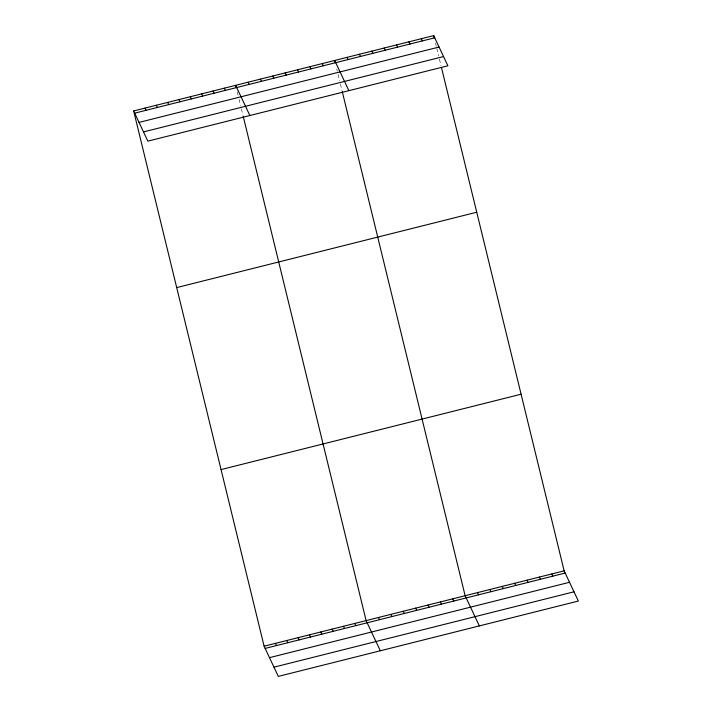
<?xml version="1.0" encoding="UTF-8"?>
<svg xmlns="http://www.w3.org/2000/svg" width="712" height="712" viewBox="0 0 712 712"><rect width="100%" height="100%" fill="white"/><g stroke="black" fill="none" stroke-linecap="round" stroke-linejoin="round"><path stroke-width="0.53" stroke-dasharray="3.56 2.67" d="M435.513 43.094L436.296 46.307M436.821 48.443L438.645 55.937M439.429 59.149L440.995 65.575M336.758 69.028L337.283 71.173M338.067 74.386L339.633 80.812M340.416 84.016L341.983 90.442M237.23 91.759L238.271 96.04M239.054 99.253L240.62 105.679M241.404 108.891L242.97 115.308"/><path stroke-width="1.07" d="M133.651 110.956L433.688 35.6L447.892 65.789L147.856 141.145L133.651 110.956L264.108 646.211L278.312 676.4L578.349 601.044L564.144 570.855L441.511 67.711M134.684 113.164L434.729 37.807M139.027 122.402L439.073 47.037M143.504 131.916L443.549 56.551M176.701 287.595L476.737 212.229M221.058 469.582L521.095 394.217M264.108 646.211L564.144 570.855M265.149 648.418L565.186 573.062M269.492 657.648L569.529 582.291M273.969 667.162L574.006 591.806M421.308 38.706L422.35 40.913M408.937 41.821L409.97 44.019M396.557 44.927L397.599 47.134M384.177 48.033L385.219 50.241M371.806 51.139L372.839 53.347M359.427 54.254L360.468 56.453M347.047 57.361L348.088 59.568M348.88 90.655L334.676 60.467L335.192 62.611M322.296 63.573L323.337 65.78M551.773 573.961L552.806 576.168M309.925 66.688L310.957 68.895M539.393 577.067L540.435 579.274M297.545 69.794L298.586 72.001M527.014 580.182L528.055 582.38M285.165 72.9L286.206 75.107M514.643 583.288L515.675 585.495M272.794 76.015L273.826 78.213M502.263 586.394L503.304 588.601M260.414 79.121L261.455 81.328M489.883 589.5L490.924 591.708M248.034 82.227L249.075 84.434M477.512 592.615L478.544 594.814M249.868 115.522L235.663 85.333L236.179 87.478M479.336 625.91L465.132 595.721L342.241 91.51M224.325 88.181L225.366 90.388M452.761 598.828L453.793 601.035M212.995 91.029L214.027 93.236M201.656 93.877L202.697 96.084M440.381 601.943L441.422 604.141M190.318 96.725L191.359 98.932M428.001 605.049L429.042 607.256M178.988 99.573L180.02 101.78M415.63 608.155L416.662 610.362M167.649 102.421L168.691 104.62M403.25 611.261L404.291 613.468M156.32 105.26L157.352 107.468M390.87 614.376L391.912 616.574M144.981 108.108L146.022 110.316M378.499 617.482L379.532 619.689M380.324 650.777L366.119 620.588L243.228 116.385M354.79 623.436L355.822 625.643M343.451 626.284L344.492 628.491M332.112 629.132L333.154 631.339M320.783 631.98L321.815 634.178M309.444 634.819L310.485 637.026M298.114 637.667L299.147 639.874M286.776 640.515L287.817 642.722M275.437 643.363L276.478 645.57M433.688 35.6L434.213 37.745"/></g></svg>
